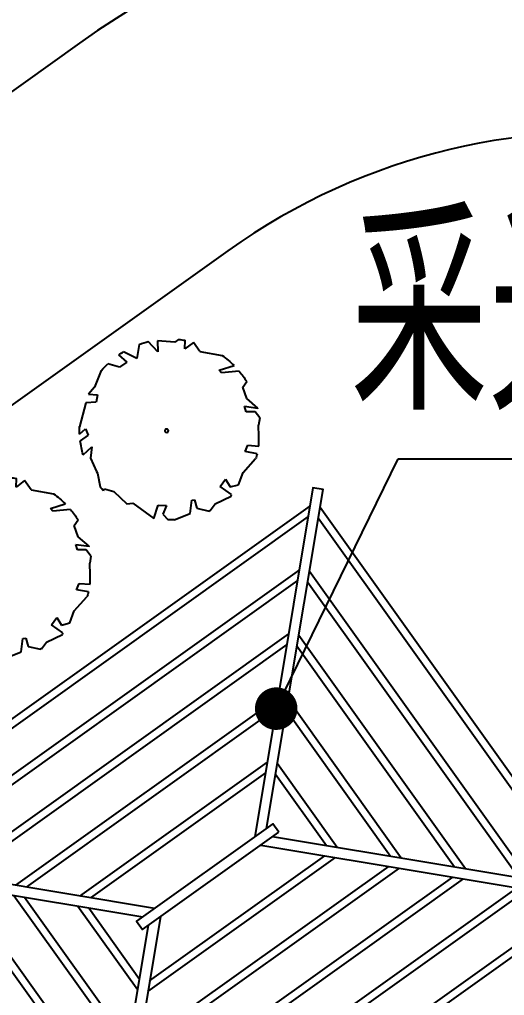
# Model space of a CAD drawing. Extents: x -809667 to 586099, y 3084146 to 3634412.
# Drawn here: x 381327.84 to 381331.64, y 3086123.78 to 3086131.43 of the extents above; entities that cross this region are included whole.
import ezdxf

# ---------------------------------------------------------------- set-up
doc = ezdxf.new("R2010")
doc.units = 0
doc.header["$LTSCALE"] = 0.5
doc.linetypes.add('CONTINOUS', pattern=[0])
for name, color, linetype in [('J-WALL-墙体', 2, 'CONTINUOUS'), ('TREE', 3, 'CONTINUOUS'), ('文字', 7, 'CONTINUOUS')]:
    doc.layers.add(name, color=color, linetype=linetype)
doc.styles.add('-宋体', font='', dxfattribs={"width": 0.6})
doc.styles.get('-宋体').set_extended_font_data('NSimSun')

# ---------------------------------------------------------------- blocks, each defined once
blk = doc.blocks.new('*E54')
at = {"layer": 'TREE', "color": 0}
blk.add_ellipse((-2.37, 3.565), major_axis=(2.696, 1.394), ratio=1, start_param=0.518575, end_param=0.519414, dxfattribs=at)
blk = doc.blocks.new('A$C4C586FE1')
at = {"layer": 'TREE', "color": 0}
for p, q in [((1100, 2801), (873, 2660)), ((1294, 2743), (1193, 2819)), ((1418, 2836), (1389, 2617)), ((1787, 2660), (1418, 2836)), ((873, 2660), (885, 2449)), ((1261, 2599), (1294, 2743)), ((1389, 2617), (1261, 2599)), ((1875, 2686), (1787, 2660)), ((2108, 2532), (1875, 2686)), ((570, 2555), (514, 2441)), ((785, 2557), (585, 2566)), ((842, 2436), (785, 2557)), ((885, 2449), (842, 2436)), ((2261, 2516), (2108, 2532)), ((2273, 2551), (2261, 2516)), ((2411, 2297), (2336, 2500)), ((514, 2441), (288, 2276)), ((2434, 2275), (2411, 2297)), ((288, 2276), (288, 2250)), ((288, 2250), (484, 2157)), ((484, 2157), (422, 2031)), ((2565, 2086), (2434, 2275)), ((208, 2079), (171, 1878)), ((330, 2136), (208, 2079)), ((422, 2031), (330, 2136)), ((2577, 1905), (2565, 2086)), ((2688, 2051), (2577, 1905)), ((171, 1878), (16, 1628)), ((2666, 1735), (2772, 1843)), ((2724, 1646), (2666, 1735)), ((2799, 1744), (2724, 1646)), ((6, 1547), (198, 1550)), ((198, 1550), (173, 1443)), ((2788, 1244), (2821, 1629)), ((173, 1443), (0, 1425)), ((0, 1425), (27, 1279)), ((27, 1279), (67, 1102)), ((2632, 1202), (2788, 1244)), ((67, 988), (67, 1102)), ((2635, 1086), (2632, 1202)), ((2775, 1105), (2635, 1086)), ((2702, 978), (2775, 1105)), ((67, 988), (157, 906)), ((157, 906), (291, 931)), ((291, 931), (335, 852)), ((2643, 702), (2702, 978)), ((335, 852), (122, 842)), ((123, 841), (320, 727)), ((320, 727), (414, 564)), ((414, 564), (369, 464)), ((2275, 501), (2371, 599)), ((2419, 413), (2275, 501)), ((2371, 599), (2563, 580)), ((513, 326), (783, 402)), ((827, 368), (610, 253)), ((783, 402), (827, 368)), ((2130, 415), (2352, 350)), ((2132, 192), (2130, 415)), ((1826, 254), (2000, 124)), ((1859, 85), (1826, 254)), ((1176, 133), (821, 132)), ((1176, 133), (1302, 10)), ((1302, 10), (1413, 132)), ((1413, 132), (1432, 0)), ((1540, 5), (1587, 59)), ((1587, 59), (1859, 85))]:
    blk.add_line(p, q, dxfattribs=at)
at = {"layer": 'TREE', "color": 0, "extrusion": (0, 0, -1)}
for major_axis, start_param, end_param in [((1003, 1003), -1.011805, -0.945114), ((1003, 1003), -1.426629, -1.413216), ((1003, 1003), -0.139248, -0.081961), ((839, 1144), 0.475418, 0.633835), ((1003, 1003), 0.553886, 0.636541), ((1003, 1003), 4.017991, 4.075425), ((1003, 1003), 1.314933, 1.417635), ((839, 1143), 3.200433, 3.340883), ((1003, 1003), 1.573401, 1.638153), ((839, 1144), 2.942836, 3.115157), ((1003, 1003), 1.829101, 1.934165), ((1003, 1003), 2.270337, 2.346427)]:
    blk.add_ellipse((1418, 1418), major_axis=major_axis, ratio=1, start_param=start_param, end_param=end_param, dxfattribs=at)
at = {"layer": 'TREE', "color": 0, "linetype": 'Continuous'}
for start_param, end_param in [(0.01341, 3.155003), (3.155003, 6.296595)]:
    blk.add_ellipse((1466, 1447), major_axis=(19.2, 19.2), ratio=1, start_param=start_param, end_param=end_param, dxfattribs=at)
at = {"layer": 'TREE', "color": 8, "linetype": 'CONTINOUS', "extrusion": (0, 0, -1), "xscale": 467.4085850556439, "yscale": 467.4085850556439, "zscale": -467.4085850556439, "rotation": 278.9250190116231}
blk.add_blockref('*E54', (-2893, 66), dxfattribs=at)
blk = doc.blocks.new('SDFSFSFS')
at = {"layer": 'J-WALL-墙体', "color": 0}
for points in [[(1745.9, 3236.5), (2487.1, 5824.2), (2410.2, 5846.3), (1646.9, 3181.6)], [(2371.3, 5710.3), (-1727.3, 3437)], [(4236.5, 2464.2), (2448.2, 5688.3)], [(2347.9, 5628.8), (-1645.7, 3413.6)], [(4154.9, 2487.5), (2424.8, 5606.7)], [(2231.1, 5220.9), (-1237.9, 3296.8)], [(2207.7, 5139.3), (-1156.3, 3273.4)], [(3747.1, 2604.4), (2308, 5198.9)], [(3665.5, 2627.7), (2284.6, 5117.3)], [(2090.9, 4731.5), (-748.5, 3156.6)], [(3257.6, 2744.6), (2167.8, 4709.4)], [(2067.5, 4649.9), (-666.9, 3133.2)], [(3176.1, 2767.9), (2144.4, 4627.9)], [(1950.7, 4242), (-259, 3016.4)], [(2768.2, 2884.8), (2027.6, 4220)], [(1927.3, 4160.5), (-177.5, 2993)], [(2686.6, 2908.1), (2004.2, 4138.4)], [(1810.5, 3752.6), (230.4, 2876.2)], [(2278.8, 3025), (1887.4, 3730.6)], [(1787.1, 3671), (312, 2852.8)], [(2197.2, 3048.3), (1864, 3649)], [(801.4, 2712.6), (-1863.3, 3475.9), (-1885.3, 3399), (702.5, 2657.7)], [(-1749.4, 3360.1), (38.9, 136)], [(-1667.8, 3336.7), (62.3, 217.5)], [(-1259.9, 3219.9), (179.1, 625.4)], [(-1178.3, 3196.5), (202.5, 707)], [(1685.7, 3111.6), (4350.4, 2348.3), (4372.4, 2425.2), (1784.7, 3166.5)], [(-770.5, 3079.7), (319.3, 1114.8)], [(-688.9, 3056.3), (342.7, 1196.4)], [(-281.1, 2939.5), (459.5, 1604.3)], [(-199.5, 2916.1), (482.9, 1685.8)], [(676.7, 2071.7), (2256.7, 2948.1)], [(700, 2153.2), (2175.2, 2971.4)], [(559.8, 1663.8), (2664.6, 2831.2)], [(208.4, 2799.3), (599.7, 2093.7)], [(290, 2775.9), (623.1, 2175.3)], [(536.5, 1582.2), (2746.2, 2807.9)], [(419.6, 1174.4), (3154, 2691)], [(840.2, 2642.7), (76.9, -22), (0, 0), (741.3, 2587.8)], [(396.3, 1092.8), (3235.6, 2667.7)], [(256.1, 603.4), (3725, 2527.5)], [(279.4, 684.9), (3643.5, 2550.8)], [(115.9, 113.9), (4214.5, 2387.3)], [(139.2, 195.5), (4132.9, 2410.6)]]:
    blk.add_lwpolyline(points, dxfattribs=at)
blk.add_lwpolyline([(1837.1, 3195.6), (1798.3, 3265.6), (650, 2628.6), (688.8, 2558.7)], close=True, dxfattribs=at)
blk = doc.blocks.new('23424')
at = {"layer": '文字', "color": 8, "linetype": 'Continuous'}
for p, q in [((382073.9657, 3087658.9467), (382047.6993, 3087640.1882)), ((382075.5074, 3087653.7315), (382076.4627, 3087655.6905)), ((382076.4627, 3087655.6905), (382079.9266, 3087655.6905))]:
    blk.add_line(p, q, dxfattribs=at)
at = {"layer": '文字', "color": 8, "linetype": 'Continuous', "flags": 128}
for points in [[(382040.1822, 3087637.3164), (382080.9303, 3087641.9717, 0.590353), (382086.9286, 3087656.5456), (382085.0539, 3087658.8824, 0.397913), (382072.8034, 3087660.5743), (382056.8036, 3087649.1479, -0.467402), (382043.4382, 3087652.6218), (382041.6301, 3087656.4422, -0.362953), (382043.5663, 3087663.8916), (382070.456, 3087683.0952), (382066.969, 3087687.9779)], [(382083.8087, 3087654.0425), (382081.9339, 3087656.3792, 0.397913), (382075.1281, 3087657.3192), (382061.4412, 3087647.5445, 0.774175), (382062.8306, 3087643.9299), (382080.4762, 3087645.9459, 0.590353), (382083.8087, 3087654.0425)]]:
    blk.add_lwpolyline(points, format="xyb", dxfattribs=at)
at = {"layer": '文字', "color": 8, "linetype": 'Continuous', "const_width": 0.1667}
blk.add_lwpolyline([(382075.4708, 3087653.6566, 1), (382075.5439, 3087653.8064, 1)], format="xyb", close=True, dxfattribs=at)
at = {"layer": '文字', "color": 8, "linetype": 'Continuous'}
blk.add_arc((382078.0339, 3087653.2503), 7, 38.73998, 125.53299, dxfattribs=at)
for name, p, xscale, yscale, zscale, rotation in [('A$C4C586FE1', (382075.4996, 3087656.4904), 0.0005, 0.0005, 0.0005, 169.6965101826048), ('SDFSFSFS', (382074.0647, 3087649.3792), 0.001, 0.001, 0.001, 6.517542840585117), ('A$C4C586FE1', (382074.1773, 3087655.4071), 0.0005, 0.0005, 0.0005, 169.6965101826048)]:
    blk.add_blockref(name, p, dxfattribs=dict(at, xscale=xscale, yscale=yscale, zscale=zscale, rotation=rotation))
at = {"layer": '文字', "color": 8, "linetype": 'Continuous', "style": '-宋体', "width": 0.6}
blk.add_text('采光井', height=1.32173, dxfattribs=at).set_placement((382076.0877, 3087656.2155))

msp = doc.modelspace()

# ---------------------------------------------------------------- block references
at = {"layer": '文字', "color": 8, "linetype": 'Continuous'}
msp.add_blockref('23424', (-745.6581, -1527.7076), dxfattribs=at)

doc.saveas('drawing.dxf')
